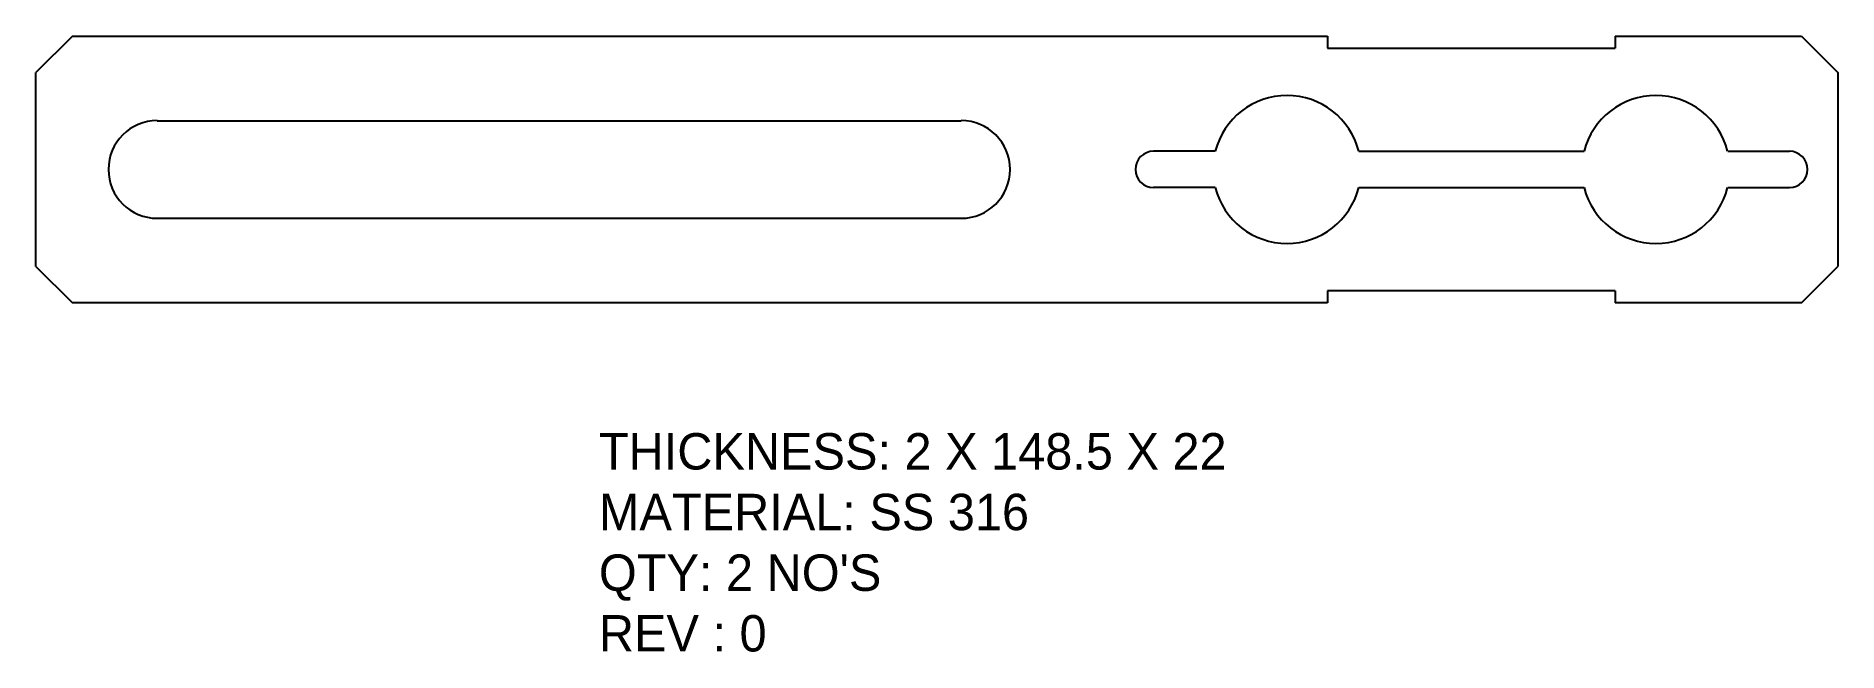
# Model space of a CAD drawing. Header units: inches. Extents: x 2142 to 2290, y 109 to 160.
import ezdxf

# ---------------------------------------------------------------- set-up
doc = ezdxf.new("R2010")
doc.units = ezdxf.units.IN
doc.header["$MEASUREMENT"] = 0
doc.layers.add('LaserCutting', color=3, linetype='Continuous')

msp = doc.modelspace()

# ---------------------------------------------------------------- linework, layer by layer
at = {"layer": 'LaserCutting'}
for p, q in [((2144.68, 160.13), (2141.68, 157.13)), ((2144.68, 160.13), (2248.13, 160.13)), ((2248.13, 160.13), (2248.13, 159.13)), ((2248.13, 159.13), (2271.83, 159.13)), ((2271.83, 160.13), (2271.83, 159.13)), ((2271.83, 160.13), (2287.18, 160.13)), ((2287.18, 160.13), (2290.18, 157.13)), ((2141.68, 141.13), (2141.68, 157.13)), ((2290.18, 157.13), (2290.18, 141.13)), ((2151.68, 153.15), (2217.93, 153.15)), ((2238.87, 150.63), (2233.78, 150.63)), ((2250.7, 150.63), (2269.27, 150.63)), ((2281.1, 150.63), (2286.18, 150.63)), ((2238.87, 147.63), (2233.78, 147.63)), ((2250.7, 147.63), (2269.27, 147.63)), ((2281.1, 147.63), (2286.18, 147.63)), ((2151.68, 145.1), (2217.93, 145.1)), ((2141.68, 141.13), (2144.68, 138.13)), ((2287.18, 138.13), (2290.18, 141.13)), ((2248.13, 138.13), (2144.68, 138.13)), ((2271.83, 139.13), (2248.13, 139.13)), ((2248.13, 139.13), (2248.13, 138.13)), ((2271.83, 139.13), (2271.83, 138.13)), ((2287.18, 138.13), (2271.83, 138.13))]:
    msp.add_line(p, q, dxfattribs=at)
for centre, radius, start, end in [((2244.78, 149.13), 6.1, 14.2351, 165.7649), ((2275.18, 149.13), 6.1, 14.2351, 165.7649), ((2151.68, 149.13), 4.03, 90, 270), ((2217.93, 149.13), 4.03, 270, 90), ((2233.78, 149.13), 1.5, 90, 270), ((2286.18, 149.13), 1.5, 270, 90), ((2244.78, 149.13), 6.1, 194.2351, 345.7649), ((2275.18, 149.13), 6.1, 194.2351, 345.7649)]:
    msp.add_arc(centre, radius, start, end, dxfattribs=at)

# ---------------------------------------------------------------- texts
at = {"layer": 'LaserCutting', "insert": (2188.07, 127.39), "char_height": 3, "width": 75.3535, "attachment_point": 1}
msp.add_mtext("{\\fCentury Gothic|b0|i0|c0|p18;THICKNESS: 2 X 148.5 X 22\\PMATERIAL: SS 316\\PQTY: 2 NO'S\\PREV : 0}", dxfattribs=at)

doc.saveas('drawing.dxf')
